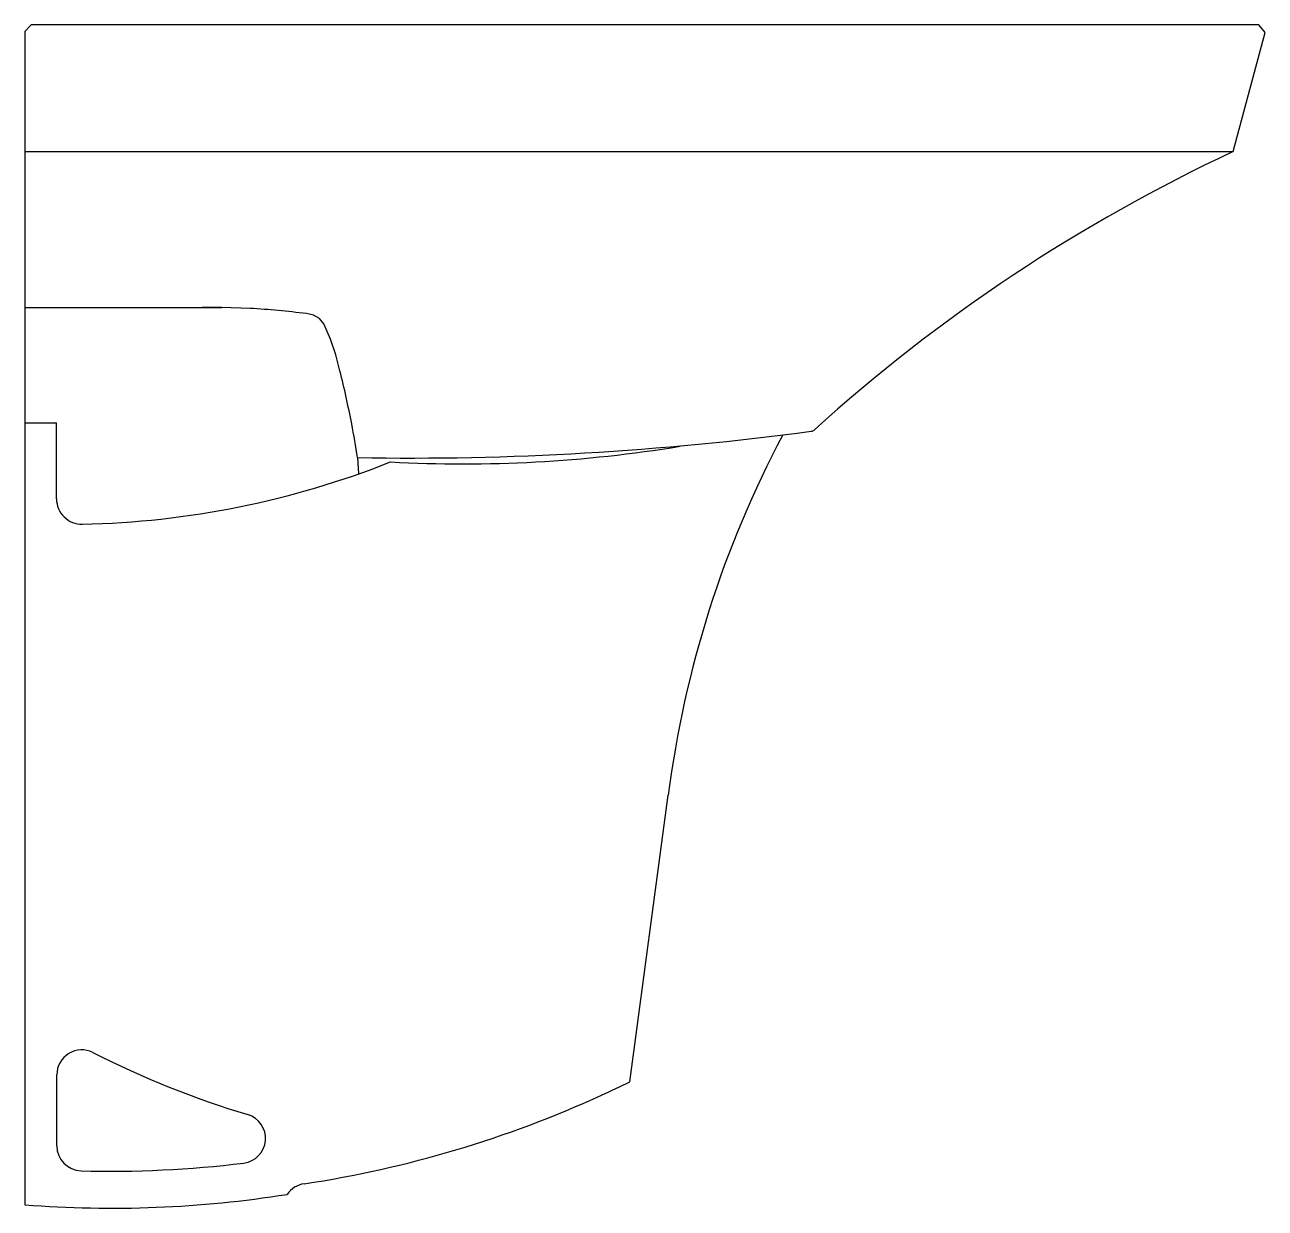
# Model space of a CAD drawing. Extents: x -715.625 to -715.121, y 553.975 to 554.456.
import ezdxf

# ---------------------------------------------------------------- set-up
doc = ezdxf.new("R2010")
doc.units = 0
doc.header["$LTSCALE"] = 0.282916
doc.header["$MEASUREMENT"] = 0
doc.linetypes.add('CONTINU', pattern=[0])
doc.layers.get('0').update_dxf_attribs({"linetype": 'CONTINUOUS'})

msp = doc.modelspace()

# ---------------------------------------------------------------- linework, layer by layer
at = {"linetype": 'CONTINUOUS'}
for p, q in [((-715.62252, 554.45609), (-715.62508, 554.45336)), ((-715.62252, 554.45609), (-715.62508, 554.45336)), ((-715.12317, 554.45608), (-715.62252, 554.45609)), ((-715.12317, 554.45608), (-715.62252, 554.45609)), ((-715.12065, 554.45292), (-715.12317, 554.45608)), ((-715.62508, 554.45336), (-715.62508, 554.40452)), ((-715.62508, 554.45336), (-715.62508, 554.40452)), ((-715.13371, 554.40452), (-715.12065, 554.45292)), ((-715.13371, 554.40452), (-715.12065, 554.45292)), ((-715.62508, 554.40452), (-715.62511, 553.97609)), ((-715.62508, 554.40452), (-715.13371, 554.40452)), ((-715.62508, 554.40452), (-715.13371, 554.40452))]:
    msp.add_line(p, q, dxfattribs=at)
at = {"linetype": 'CONTINU'}
for points in [[(-715.62508, 554.40452), (-715.13371, 554.40452)], [(-715.62511, 554.34115), (-715.54496, 554.34115)], [(-715.54496, 554.34115), (-715.55304, 554.34115)], [(-715.5035, 554.33444), (-715.50526, 554.33658), (-715.50774, 554.33795), (-715.51061, 554.33862)], [(-715.49692, 554.31533), (-715.49862, 554.32188), (-715.50078, 554.32827), (-715.5035, 554.33444)], [(-715.62511, 554.29418), (-715.61222, 554.29418)], [(-715.61222, 554.26325), (-715.61222, 554.29418)], [(-715.48974, 554.28003), (-715.48944, 554.27337)], [(-715.37901, 554.02608), (-715.36345, 554.14277)], [(-715.61208, 554.00002), (-715.61208, 554.02901)]]:
    msp.add_lwpolyline(points, dxfattribs=at)
for points in [[(-715.13371, 554.40452, 0.074419), (-715.30414, 554.29126)], [(-715.51061, 554.33862, 0.014063), (-715.53348, 554.34074), (-715.54496, 554.34115)], [(-715.49215, 554.29379, 0.011835), (-715.49692, 554.31533)], [(-715.48974, 554.28003, 0.009591), (-715.49215, 554.29379)], [(-715.48974, 554.28003, 0.037677), (-715.30523, 554.29077)], [(-715.31687, 554.28926, 0.089775), (-715.36345, 554.14277)], [(-715.30523, 554.29077, 0.147754), (-715.30414, 554.29126)], [(-715.47639, 554.27827, 0.054235), (-715.35857, 554.28466)], [(-715.60169, 554.25294, 0.089314), (-715.47639, 554.27827)], [(-715.61222, 554.26325, 0.420464), (-715.60169, 554.25294)], [(-715.5974, 554.03802, 0.55964), (-715.61208, 554.02901)], [(-715.5974, 554.03802, 0.044469), (-715.53438, 554.01277)], [(-715.3905, 554.02067, 0.006848), (-715.37901, 554.02608)], [(-715.5115, 553.98465, 0.069752), (-715.3905, 554.02067)], [(-715.53605, 553.99307, 0.811309), (-715.53438, 554.01277)], [(-715.61208, 554.00002, 0.406063), (-715.60225, 553.98992)], [(-715.60225, 553.98992, 0.037764), (-715.53605, 553.99307)], [(-715.62511, 553.97609, 0.05898), (-715.51844, 553.98033)], [(-715.5115, 553.98465, 0.207156), (-715.51844, 553.98033)]]:
    msp.add_lwpolyline(points, format="xyb", dxfattribs=at)

doc.saveas('drawing.dxf')
